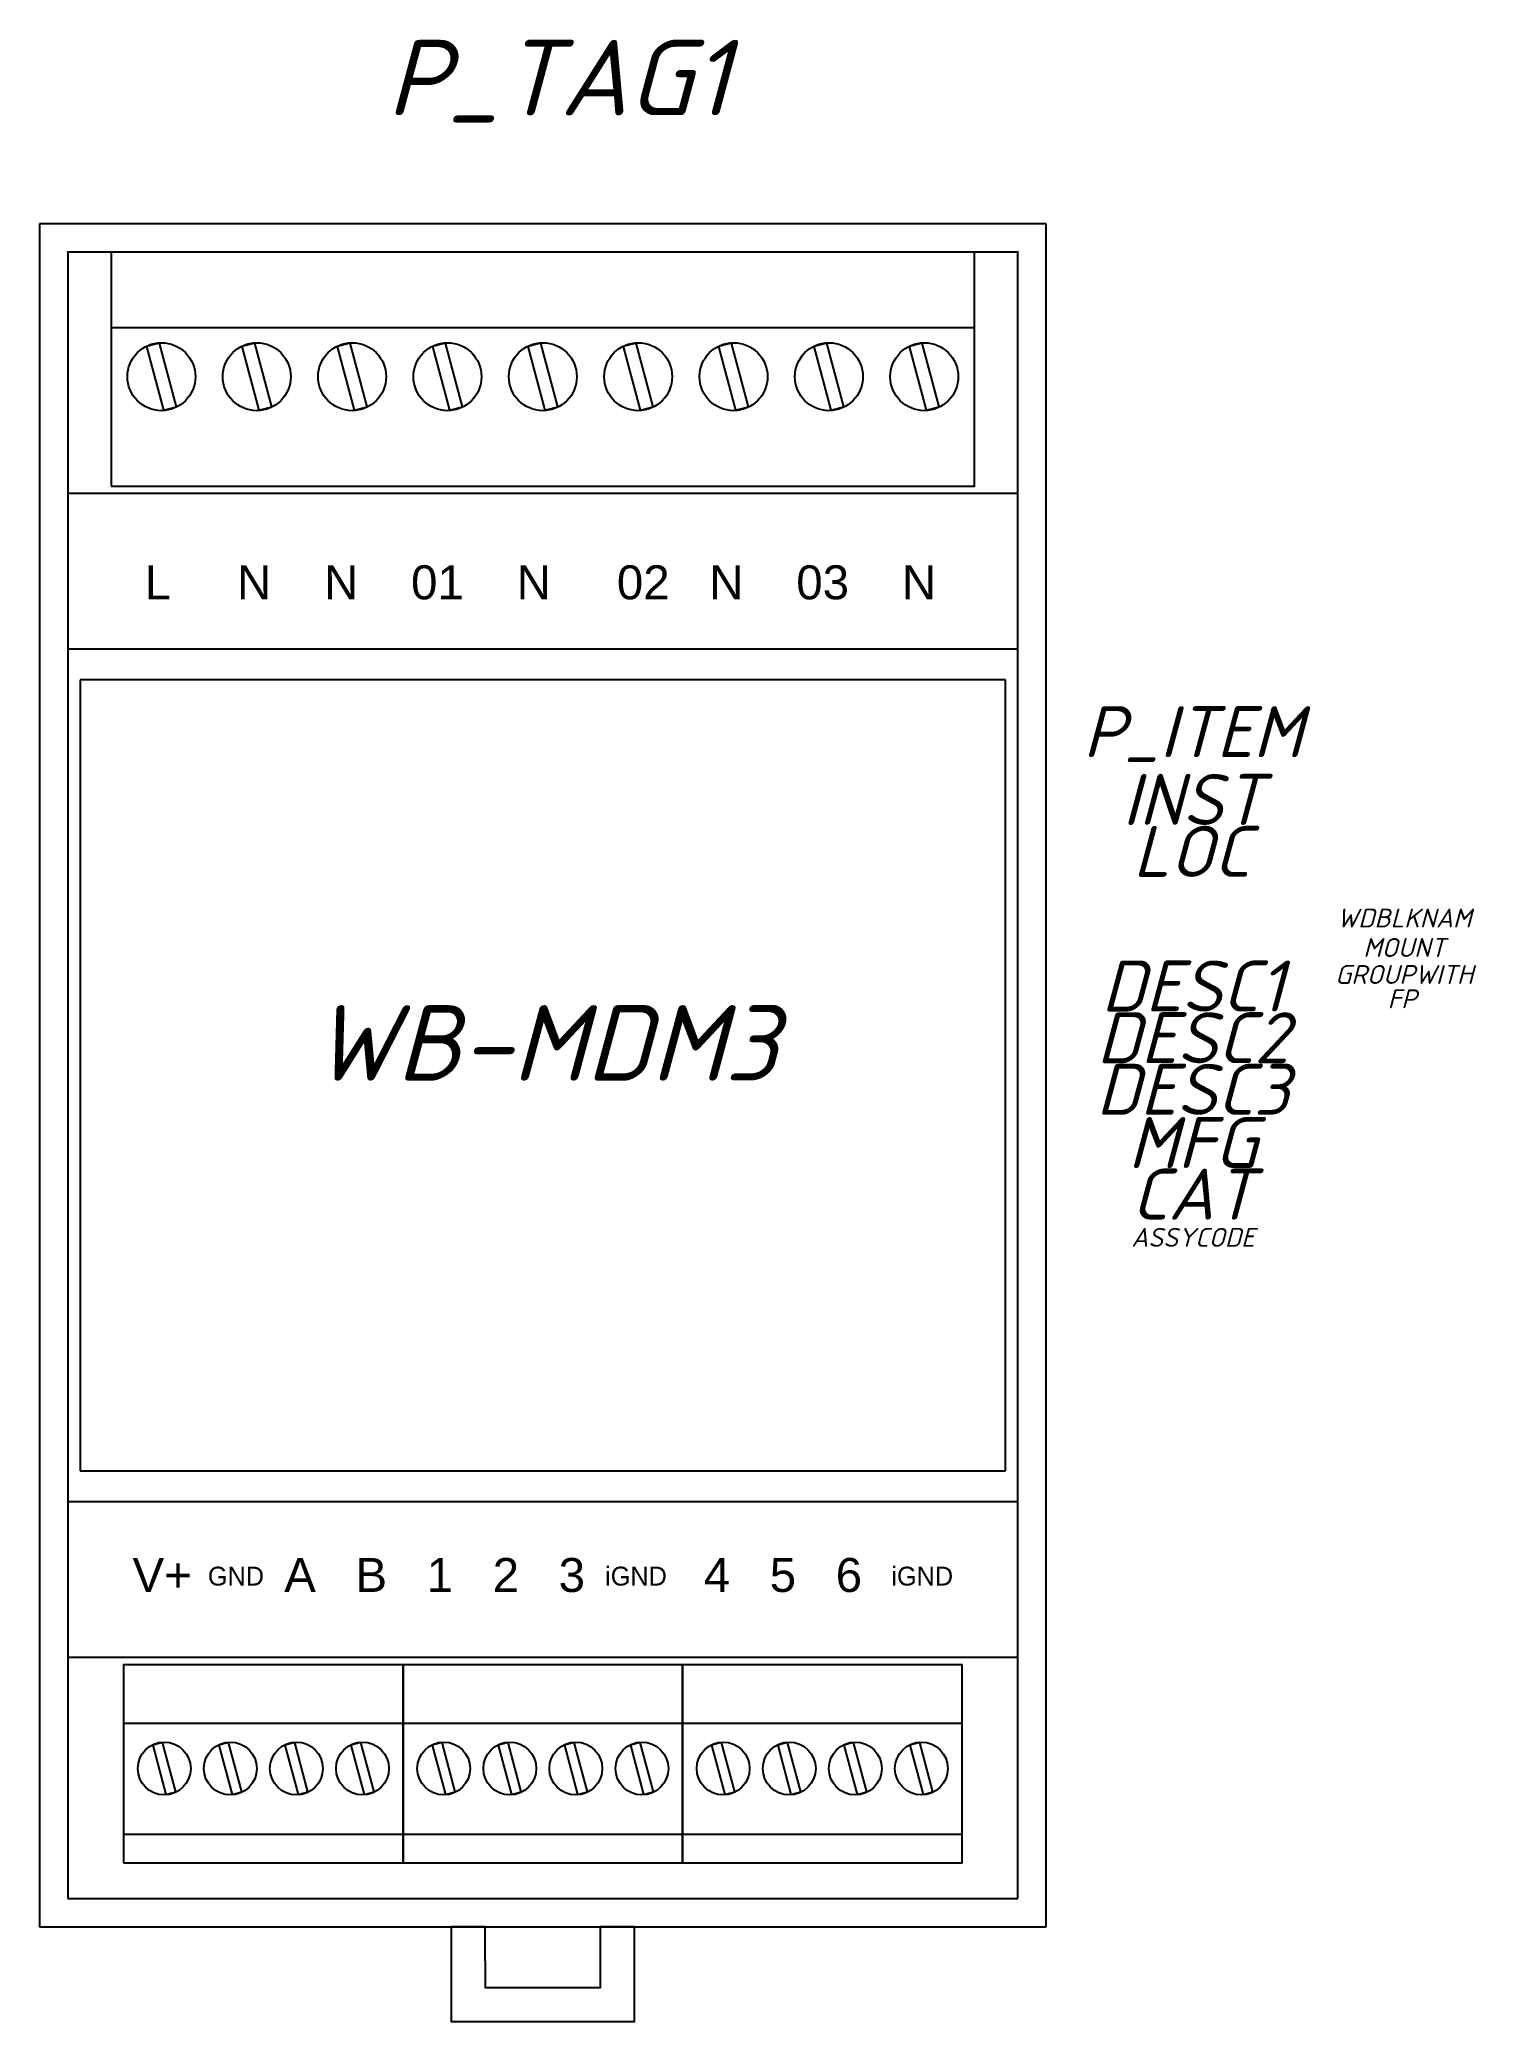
# Model space of a CAD drawing. Header units: millimetres. Extents: x 0 to 76, y -28 to 77.
import ezdxf
from ezdxf.enums import TextEntityAlignment as Align

# ---------------------------------------------------------------- set-up
doc = ezdxf.new("R2010")
doc.units = ezdxf.units.MM
doc.header["$LTSCALE"] = 6
doc.layers.add('Винты', color=8, linetype='Continuous')
doc.layers.add('Клеммники', color=125, linetype='Continuous')
doc.styles.add('WD_IEC', font='isocpeui.ttf', dxfattribs={"height": 2.5})
doc.styles.add('Подписи к клеммникам', font='arial.ttf', dxfattribs={"height": 1.8})

# ---------------------------------------------------------------- blocks, each defined once
blk = doc.blocks.new('*U0')
at = {"layer": 'Винты'}
blk.add_lwpolyline([(0.11, -1.78), (0.79, -1.6), (-0.11, 1.78), (-0.79, 1.6)], close=True, dxfattribs=at)
blk.add_circle((0, 0), 1.8, dxfattribs=at)
blk = doc.blocks.new('*U1')
at = {"layer": 'Винты', "color": 0, "linetype": 'ByBlock', "lineweight": -2}
for p in [(0, 0), (5.05, 0), (10.1, 0), (15.15, 0), (20.2, 0), (25.25, 0), (30.3, 0), (35.35, 0), (40.4, 0)]:
    blk.add_blockref('*U0', p, dxfattribs=at)
blk = doc.blocks.new('*U2')
at = {"layer": 'Винты'}
blk.add_lwpolyline([(0.09, -1.37), (0.61, -1.24), (-0.09, 1.37), (-0.61, 1.24)], close=True, dxfattribs=at)
blk.add_circle((0, 0), 1.4, dxfattribs=at)
blk = doc.blocks.new('*U3')
at = {"layer": 'Клеммники', "color": 0, "linetype": 'ByBlock', "lineweight": -2}
for p in [(0, 0), (3.5, 0), (7, 0), (10.5, 0)]:
    blk.add_blockref('*U2', p, dxfattribs=at)

msp = doc.modelspace()

# ---------------------------------------------------------------- linework, layer by layer
for p, q in [((53.3, 67.67), (0, 67.67)), ((0, 67.67), (0, -22.53)), ((53.3, -22.53), (53.3, 67.67)), ((51.8, 66.17), (1.5, 66.17)), ((1.5, 66.17), (1.5, -21.03)), ((51.8, -21.03), (51.8, 66.17)), ((51.8, 53.38), (1.5, 53.38)), ((53.3, -8.24), (53.3, 53.38)), ((51.8, 45.14), (1.5, 45.14)), ((51.15, 43.52), (2.15, 43.52)), ((2.15, 43.52), (2.15, 1.62)), ((51.15, 1.62), (51.15, 43.52)), ((2.15, 1.62), (51.15, 1.62)), ((1.5, 0), (51.8, 0)), ((53.3, 0), (53.3, 0)), ((1.5, -8.24), (51.8, -8.24)), ((4.45, -8.64), (4.45, -8.64)), ((19.25, -8.64), (19.25, -8.64)), ((34.05, -8.64), (34.05, -8.64)), ((1.5, -21.03), (51.8, -21.03)), ((0, -22.53), (53.3, -22.53)), ((23.6, -24.33), (23.6, -22.53)), ((29.7, -24.33), (29.7, -22.53))]:
    msp.add_line(p, q)
for points in [[(3.79, 53.77), (49.51, 53.77), (49.51, 66.17), (3.79, 66.17)], [(3.79, 62.17), (49.51, 62.17), (49.51, 66.17), (3.79, 66.17)], [(4.45, -19.14), (19.25, -19.14), (19.25, -8.64), (4.45, -8.64)], [(4.45, -11.74), (19.25, -11.74), (19.25, -8.64), (4.45, -8.64)], [(19.25, -19.14), (34.05, -19.14), (34.05, -8.64), (19.25, -8.64)], [(19.25, -11.74), (34.05, -11.74), (34.05, -8.64), (19.25, -8.64)], [(34.05, -19.14), (48.85, -19.14), (48.85, -8.64), (34.05, -8.64)], [(34.05, -11.74), (48.85, -11.74), (48.85, -8.64), (34.05, -8.64)], [(4.45, -19.14), (19.25, -19.14), (19.25, -17.64), (4.45, -17.64)], [(19.25, -19.14), (34.05, -19.14), (34.05, -17.64), (19.25, -17.64)], [(34.05, -19.14), (48.85, -19.14), (48.85, -17.64), (34.05, -17.64)]]:
    msp.add_lwpolyline(points, close=True)
for points in [[(0, 45.14), (0, 45.14), (0, 0)], [(23.6, -22.53), (21.8, -22.53), (21.8, -27.53), (31.5, -27.53), (31.5, -22.53), (29.7, -22.53)], [(23.6, -24.33), (23.6, -25.73), (29.7, -25.73), (29.7, -24.33)]]:
    msp.add_lwpolyline(points)
for p in [(1.5, 66.17), (1.5, 66.17), (51.8, 66.17)]:
    msp.add_point(p)

# ---------------------------------------------------------------- block references
for name, p in [('*U1', (6.45, 59.57)), ('*U3', (6.6, -14.14)), ('*U3', (21.4, -14.14)), ('*U3', (36.2, -14.14))]:
    msp.add_blockref(name, p)

# ---------------------------------------------------------------- texts
at = {"style": 'Подписи к клеммникам'}
for s, p in [('L     N    N    01    N     02   N    03    N', (5.56, 47.78)), (' V+       A   B   1   2   3         4   5   6 ', (4.22, -4.79))]:
    msp.add_text(s, height=1.8, dxfattribs=at).set_placement(p)
at = {"insert": (14.42, 26.29), "char_height": 4, "attachment_point": 1, "style": 'WD_IEC'}
msp.add_mtext_dynamic_manual_height_columns('WB-MDM3', width=40.751, gutter_width=12.5, heights=[0], dxfattribs=at)
at = {"char_height": 1, "attachment_point": 1}
for s, insert in [(' GND', (8.54, -3.45)), ('iGND', (29.95, -3.45)), ('iGND', (45.11, -3.45))]:
    msp.add_mtext_dynamic_manual_height_columns(s, width=5.8704, gutter_width=12.5, heights=[0], dxfattribs=dict(at, insert=insert))
at = {"style": 'WD_IEC'}
for tag, height, p in [('P_TAG1', 4, (27.46, 73.41)), ('DESC1', 2.7, (61.07, 25.95)), ('DESC2', 2.7, (61.07, 23.21)), ('DESC3', 2.7, (61.07, 20.48))]:
    msp.add_attdef(tag, text='', height=height, dxfattribs=at).set_placement(p, align=Align.CENTER)
for tag, text, height, flags, p in [('P_ITEM', '', 2.7, 1, (61.07, 39.42)), ('INST', '', 2.7, 1, (61.07, 35.83)), ('LOC', '', 2.7, 1, (61, 33.08)), ('WDBLKNAM', 'AM', 1, 1, (72.27, 30.4)), ('MOUNT', '', 1, 1, (72.27, 28.84)), ('GROUPWITH', '', 1, 1, (72.27, 27.41)), ('FP', '', 1, 1, (72.16, 26.12)), ('MFG', '', 2.7, 1, (61.07, 17.66)), ('CAT', '', 2.7, 1, (61.07, 14.93)), ('ASSYCODE', '', 1, 9, (61.08, 13.49))]:
    msp.add_attdef(tag, text=text, height=height, dxfattribs=dict(at, flags=flags)).set_placement(p, align=Align.CENTER)

doc.saveas('drawing.dxf')
